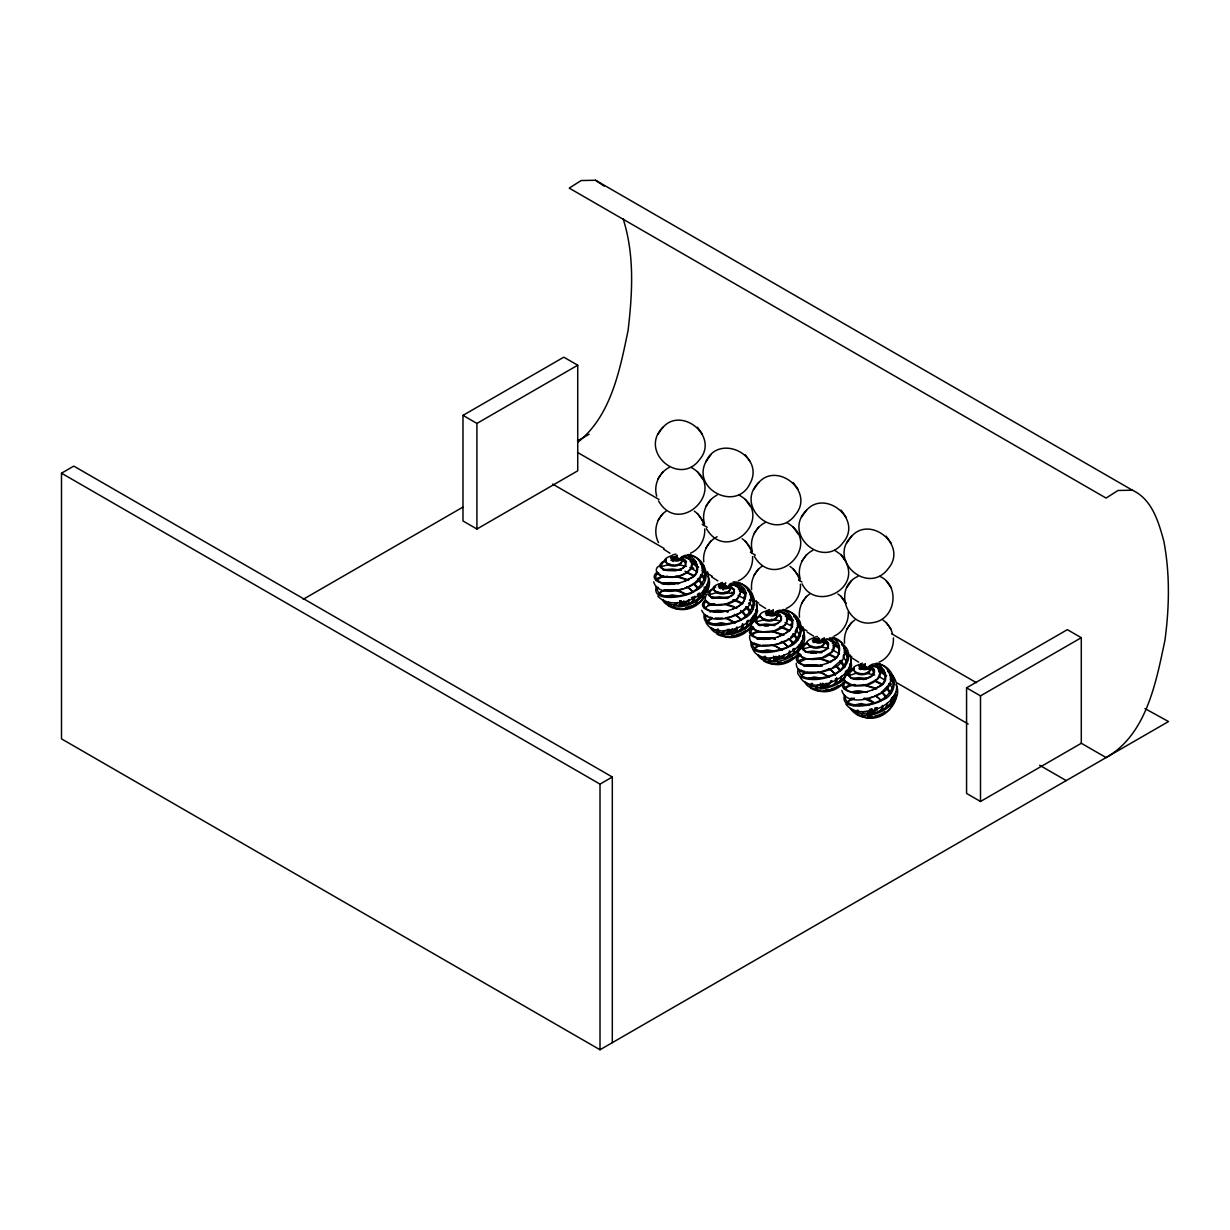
<?xml version="1.0" encoding="UTF-8"?>
<svg xmlns="http://www.w3.org/2000/svg" width="1230" height="1230" viewBox="0 0 1230 1230"><rect width="100%" height="100%" fill="white"/><g stroke="black" fill="none" stroke-linecap="round" stroke-linejoin="round"><path stroke-width="1.5" d="M691.46 565.077L690.676 568.398M879.604 673.702C877.528 684.541 863.06 687.186 853.774 685.418M689.292 570.428C696.211 565.339 689.154 554.592 681.974 558.082A3.552 1.968 1 0 0 681.359 558.758A3.552 2.137 -0.8 0 1 680.759 559.512C675.116 564.678 664.969 555.499 675.993 554.146M779.22 655.529L779.174 657.835L777.668 658.527A3.336 1.86 -1.8 0 1 776.591 658.142A3.336 1.983 1.8 0 0 775.515 657.696L773.27 657.45M872.116 709.172L870.655 711.417A3.336 1.953 -2.2 0 1 869.502 711.786A3.336 1.891 2.1 0 0 868.334 712.078L866.935 713.938M704.698 528.977C705.374 538.94 699.778 549.272 690.445 553.223M752.56 556.606C753.237 566.569 747.64 576.916 738.292 580.852M794.595 649.056L792.658 655.329M800.423 584.235C801.084 594.198 795.487 604.545 786.154 608.496M841.551 676.177L839.613 682.435M848.27 611.864C848.946 621.827 843.35 632.174 834.002 636.125M887.507 702.699L885.554 708.957M893.38 637.909C894.056 647.872 888.46 658.219 879.127 662.171M694.212 596.842L692.136 602.054M882.356 705.451L881.51 708.941L879.235 711.663M707.911 589.001L707.788 584.896M756.127 616.845L756.173 614.108M803.221 642.629L802.929 645.335M848.577 669.381L848.3 671.918M896.055 697.625L896.086 694.889M710.463 628.13C720.18 641.568 745.657 632.558 754.313 620.627M855.834 712.97L858.033 710.233M704.867 593.152L704.19 586.971M847.055 675.255L846.747 670.304M892.995 701.777L892.703 696.841M707.665 583.051C705.482 601.562 678.299 611.279 663.862 601.07M895.794 691.675C893.749 710.187 865.643 720.411 851.744 709.218M736.97 626.9L735.14 630.298L730.666 631.39A3.336 1.86 -1.8 0 1 729.59 631.005A3.336 1.983 1.8 0 0 728.514 630.56L724.885 630.467M876.882 707.681L875.053 711.078L870.579 712.17A3.336 1.86 -1.8 0 1 869.502 711.786A3.336 1.983 1.8 0 0 868.426 711.34L863.568 711.663L862.215 713.954M739.676 593.552L738.907 596.227M786.6 621.35L786.631 619.443M749.624 600.609L749.777 599.517M659.188 594.69L660.618 592.076L665.138 589.831M706.082 622.78C716.198 641.783 763.968 624.394 756.25 600.87M753.083 649.917C763.43 669.289 812.876 650.808 802.744 626.654M800.054 677.038C810.17 696.042 857.94 678.653 850.222 655.113M701.715 610.311C708.465 625.332 734.033 618.659 744.627 610.019C758.249 600.717 747.594 581.575 733.218 581.851M768.75 661.202C781.788 659.787 804.528 653.714 802.698 635.341M815.705 688.308L817.243 686.509M755.789 612.233C752.483 629.791 724.624 639.908 711.663 627.961M759.602 631.62C755.343 631.421 748.132 626.531 752.929 622.18L752.775 616.061M799.9 649.348L800.038 644.443M771.825 612.801L772.625 614.462L775.3 615.2A3.336 1.922 -2.3 0 0 776.591 615.108A3.336 1.907 2.3 0 1 777.883 615.108L781.05 617.014L780.835 620.489M688.692 599.579L686.509 602.746L682.435 603.546A3.336 1.86 -1.8 0 1 681.374 603.161A3.336 1.983 1.8 0 0 680.298 602.715L679.437 602.531M737.385 628.561L736.601 630.513M796.379 628.838L796.625 627.746M843.334 655.944L843.596 654.852M705.805 591.077L706.358 585.987M707.358 591.692L707.696 590.354M754.021 618.921L754.574 613.832M895.824 698.978C891.673 714.246 869.318 722.917 856.234 714.2M662.37 599.794C671.857 618.06 718.766 598.426 707.896 576.071M757.603 654.775C767.366 672.579 811.769 654.422 803.667 632.435M804.558 681.881C811.154 695.135 834.632 687.509 843.995 679.652M850.514 708.403C859.985 726.669 906.91 707.05 896.04 684.695M668.628 602.254L669.197 604.53M809.909 686.048L812.615 683.48M751.207 622.549L751.745 617.998M798.208 649.686L798.762 645.135M726.807 634.157L728.345 632.697A3.552 1.999 2 0 1 729.59 632.389A3.552 2.137 -0.4 0 0 729.698 631.836M662.955 427.225C638.339 451.456 679.667 487.172 699.686 459.466C720.088 435.389 678.391 403.794 660.971 430.008M669.258 467.431C659.019 472.566 653.33 485.174 656.743 496.167M666.122 511.127C656.097 517.784 653.007 532.037 658.511 542.615M705.866 461.788C691.521 489.356 736.324 511.834 749.793 483.959C765.844 455.807 718.827 432.284 705.866 461.788L710.817 454.854M717.105 495.075C706.927 500.21 701.162 512.787 704.59 523.796M717.105 536.741C708.003 541.354 702.499 551.732 703.76 561.849M758.679 482.498C734.049 506.714 775.392 542.43 795.395 514.724C815.798 490.647 774.101 459.051 756.681 485.266M764.968 522.704C754.743 527.824 749.039 540.431 752.452 551.424M761.847 566.384C754.543 571.412 750.577 580.683 751.622 589.477M806.526 510.127C781.911 534.343 823.239 570.059 843.257 542.353C863.66 518.276 821.963 486.68 804.543 512.895M812.83 550.333C802.59 555.453 796.902 568.06 800.299 579.053M809.694 594.013C802.298 598.964 798.47 608.343 799.485 617.106M851.652 536.172C827.021 560.388 868.365 596.104 888.367 568.398C908.77 544.321 867.073 512.726 849.653 538.94M857.94 576.378C832.864 587.387 846.563 627.869 872.639 622.641C895.44 620.028 900.852 585.772 879.865 576.378M854.804 620.058C847.516 625.086 843.534 634.357 844.595 643.152M868.534 667.26C879.158 659.726 892.719 679.114 879.404 685.986M850.407 670.888L851.529 665.245L850.637 659.557M653.714 581.79C657.773 597.104 683.665 591.015 693.935 584.096C708.372 577.101 703.237 556.145 688.077 554.561M841.858 690.414C845.917 705.728 871.793 699.639 882.079 692.721C896.501 685.725 891.366 664.769 876.221 663.17M800.622 647.288L801.576 640.968M847.578 674.409L847.993 673.179M707.496 621.98L712.431 617.952M847.409 702.76L849.3 700.239L854.25 698.21M786.447 622.026L785.909 623.379M783.818 655.052L781.742 657.727L778.529 658.619M830.788 682.158L828.697 684.849L824.623 685.633A3.336 1.86 -1.8 0 1 823.562 685.264A3.336 1.983 1.8 0 0 822.486 684.803L819.764 684.587M877.021 710.371L877.236 707.634M666.076 560.895C665.861 568.122 682.143 567.614 682.081 560.788M854.22 669.52C853.989 676.746 870.287 676.239 870.225 669.412M732.127 629.084L730.743 630.636A3.336 1.953 -2.2 0 1 729.59 631.005A3.336 1.891 2.1 0 0 728.421 631.298L726.976 632.681L727.822 634.08M779.144 656.22L777.76 657.789A3.336 1.953 -2.2 0 1 776.591 658.142A3.336 1.891 2.1 0 0 775.423 658.434L773.977 659.818L774.823 661.217M826.099 683.342L824.715 684.895A3.336 1.953 -2.2 0 1 823.547 685.248A3.336 1.891 2.1 0 0 822.393 685.556L821.01 686.694L821.502 688.108M702.591 595.797L703.529 590.154M836.646 682.927L837.046 678.284M844.779 677.884L845.594 671.088M890.72 704.406L891.55 697.61M673.563 605.929L675.9 604.099M700.347 576.024L700.793 574.933M748.563 603.853L749.009 602.777M796.025 629.914L794.995 632.082M888.475 684.633L888.921 683.557M704.882 593.521L705.39 592.307M753.098 621.365L753.621 620.151M893.011 702.146L894.487 694.612M746.595 626.531L747.517 620.935M818.596 638.124L819.057 639.954L822.178 640.938A3.552 2.06 -2.3 0 0 823.562 640.861A3.552 1.968 1 0 1 824.162 640.169C830.896 636.817 838.153 646.58 832.018 651.854M703.944 596.688C699.209 606.867 685.633 612.186 675.162 608.373M750.331 624.686L750.807 623.625M892.088 705.313C887.291 715.599 872.762 721.503 862.461 716.398M789.368 656.497L790.075 651.162M882.279 710.141L883.125 705.62M688.646 602.223L689.2 599.594M784.11 656.728L783.602 657.65M796.24 663.216C796.24 678.868 824.484 672.887 833.325 667.921C848.346 662.847 848.516 640.615 832.418 637.263M656.928 587.371C656.974 599.933 678.176 596.781 686.463 594.013C699.424 591.353 712.232 574.564 700.347 563.371M697.933 599.533L699.286 593.091M752.145 642.352C752.207 654.913 773.393 651.762 781.696 648.994C794.657 646.334 807.464 629.545 795.564 618.352M799.116 669.458C799.546 682.527 821.717 678.806 830.312 675.501C843.365 672.41 854.22 654.606 841.566 644.551M845.056 695.98C844.749 708.034 864.936 705.451 872.916 703.16C885.262 700.762 899.683 686.463 890.166 673.963M755.128 619.32L757.557 610.987L756.112 603.915M773.885 661.048L775.361 659.834A3.552 1.999 2 0 1 776.591 659.526A3.552 2.137 -0.4 0 0 776.684 658.696L773.301 656.159M820.841 688.154L822.317 686.955A3.552 1.999 2 0 1 823.562 686.632M754.682 648.579L759.433 645.104M738.507 596.919C743.95 591.522 736.447 582.728 730.19 585.926A3.552 1.968 1 0 0 729.59 586.602A3.552 2.137 -0.8 0 1 728.975 587.34C724.854 591.768 713.446 585.311 722.533 582.42M785.524 624.056C790.967 618.659 783.449 609.865 777.206 613.063A3.552 1.968 1 0 0 776.591 613.739A3.552 2.137 -0.8 0 1 775.992 614.493C771.856 618.905 760.463 612.448 769.534 609.557M693.766 602.177L694.858 596.181M699.101 578.146L699.778 577.101M745.641 628.176L746.149 627.377M887.906 685.71L881.31 692.567M751.069 626.746C745.226 635.372 731.696 640.83 722.241 635.326M798.07 653.883C792.428 662.324 780.666 666.691 770.933 663.616M725.1 585.142L725.362 587.125L728.298 588.048A3.336 1.922 -2.3 0 0 729.59 587.971A3.336 1.907 2.3 0 1 730.866 587.955C735.801 588.248 734.864 594.751 731.004 596.12M689.83 569.751L690.86 568.275M739.092 596.12L736.216 599.563M785.063 624.732L786.093 623.256M763.246 658.158L765.66 656.374M857.187 710.171L856.695 711.986L858.156 713.892M749.746 635.464C747.41 652.192 779.466 645.796 787.8 639.969C803.252 633.681 799.469 611.249 783.31 609.527M710.817 499.457L705.866 506.391M758.679 568.767L753.729 575.702M851.652 622.442L846.701 629.376M658.019 434.159L660.31 430.961M658.019 478.762L660.31 475.549M660.971 474.596L662.955 471.828M658.019 520.428L660.31 517.23M660.971 516.277L662.955 513.51M705.866 548.073L708.173 544.859M708.834 543.906L710.817 541.139M753.729 489.417L756.02 486.219M753.729 534.02L756.02 530.807M756.681 529.853L758.679 527.086M801.591 517.046L803.882 513.848M801.591 561.649L803.882 558.451M804.543 557.482L806.526 554.715M801.591 603.33L803.882 600.117M804.543 599.164L806.526 596.396M846.701 543.091L848.992 539.893M846.701 587.694L848.992 584.496M849.653 583.527L851.652 580.76M704.021 614.969C702.376 631.82 734.833 624.609 743.335 618.767C762.154 610.649 754.913 584.342 736.063 582.559M705.559 614.631C703.529 627.577 726.73 624.855 734.694 621.857C748.301 619.274 760.863 601.024 747.594 590.292M751.023 642.106C749.039 658.434 780.404 651.931 788.784 646.811C806.234 640.615 805.204 615.323 787.139 611.003M741.536 630.621L743.12 627.223L743.074 624.025M841.305 660.249L832.741 667.659M704.944 596.735C697.056 607.036 679.437 613.493 668.105 605.575M678.776 605.837L680.129 604.852A3.552 1.999 2 0 1 681.359 604.545A3.552 2.076 -2.2 0 0 682.588 604.145L683.972 600.947L682.527 602.808A3.336 1.953 -2.2 0 1 681.359 603.161A3.336 1.891 2.1 0 0 680.205 603.453L679.068 605.79M684.91 566.476L686.417 561.603L682.742 558.743A3.552 2.045 2.3 0 0 681.359 558.758A3.552 2.06 -2.3 0 1 679.99 558.851L676.438 557.39L677.192 555.222M780.512 620.966L779.712 621.919M738.6 596.842C734.341 607.143 698.102 609.803 706.589 594.474M784.525 625.409L785.601 623.979M746.579 607.036L743.72 609.988M793.581 634.173L790.736 637.125M861.984 713.954L862.814 713.231M843.565 683.034C837.415 689.969 826.867 693.643 817.889 690.722M677.13 557.036L676.915 559.066L680.067 560.219A3.336 1.922 -2.3 0 0 681.359 560.127A3.336 1.845 1 0 1 681.697 559.696M865.259 665.661L865.044 667.675L868.211 668.828A3.336 1.922 -2.3 0 0 869.072 668.812M719.043 583.85C700.854 590.231 730.42 598.503 730.343 587.294A3.552 2.122 1.3 0 0 729.59 586.602A3.552 1.968 -1.4 0 1 728.821 585.972C741.029 579.607 752.391 599.702 738.477 605.975M656.343 586.541C650.762 603.5 688.108 597.057 695.119 590.938C713.923 582.805 706.697 556.498 687.831 554.73M798.531 668.628C793.073 679.99 814.737 680.559 821.717 678.745C834.432 676.823 851.268 667.413 848.423 652.346M844.487 695.165C839.644 711.893 873.93 705.805 881.695 700.454C900.837 693.597 896.747 666.414 877.328 663.723M689.799 569.705C683.25 577.347 671.457 578.884 662.201 576.024M785.032 624.686C779.036 631.805 768.381 633.512 759.663 631.559M831.987 651.808L822.317 657.635L809.079 659.049M876.821 679.698C884.447 674.87 877.851 663.062 870.102 666.706A3.552 1.968 1 0 0 869.502 667.383A3.552 2.137 -0.8 0 1 868.887 668.121C864.767 672.549 853.374 666.091 862.445 663.201M799.884 649.302C794.58 654.637 804.251 659.249 808.771 659.172M717.567 629.084L716.736 630.821L717.782 632.743M716.49 630.667L718.658 629.222M764.583 656.22L763.738 657.973L764.799 659.88M811.539 683.327L810.708 685.079L811.754 686.986M656.128 580.56L661.017 577.516L667.429 576.193M704.344 608.389L708.173 605.775L714.246 604.191M751.361 635.526L755.189 632.912L761.247 631.328M798.316 662.647L806.849 658.65M844.257 689.169L849.146 686.14L855.573 684.803M697.502 580.206L694.381 583.066M658.788 593.26L662.201 591L667.352 589.739M846.917 701.884L854.358 698.517M751.361 626.87C742.889 635.326 728.068 640.261 717.029 634.219M798.362 654.006C789.875 662.463 774.454 667.767 763.646 660.956M739.86 630.406L741.89 627.515L742.382 623.918M786.877 657.543L788.907 654.668L789.399 651.054M833.832 684.664L835.862 681.774L836.354 678.176M736.263 630.913L735.494 631.636M731.496 631.559L732.327 629.207M825.453 685.817L826.283 683.465M689.154 570.397C682.312 576.609 672.118 578.254 663.293 576.332M784.386 625.378L774.085 630.898L762.123 631.928M684.48 566.938L682.096 568.691M872.116 676.008C875.391 673.902 875.637 667.567 870.871 667.367A3.552 2.045 2.3 0 0 869.502 667.367A3.552 2.06 -2.3 0 1 868.119 667.475L864.582 665.999L865.32 663.831M691.644 602.562L690.537 603.453M837.861 686.632L838.629 685.94M883.801 713.154L884.585 712.477M752.929 622.18L754.405 621.073M846.501 675.239C841.028 678.776 846.824 684.803 851.483 684.972M722.963 634.065L722.225 632.881L723.686 632.082M786.493 632.343C800.868 625.532 784.325 604.96 775.73 614.293M706.035 601.024C698.394 608.942 714.83 613.17 720.688 611.74M753.052 628.161C745.565 635.433 760.524 640.107 766.229 638.939M798.501 654.744C790.629 662.032 805.773 667.49 811.739 666.045M845.948 681.804C838.922 687.785 850.899 693.197 856.264 692.505M876.56 679.713L866.996 684.541L855.019 685.571M754.513 647.718L760.371 645.074M801.483 674.84L807.326 672.195M843.165 683.219C834.509 689.999 820.518 694.535 810.601 688.077M746.948 621.273L748.224 620.243M817.304 636.433C807.188 638.601 818.135 646.411 822.947 641.599A3.552 2.137 -0.8 0 0 823.562 640.845A3.552 1.968 -1.4 0 1 822.793 640.23L822.747 638.785L824.377 637.817M825.591 649.932C829.266 648.056 830.066 641.122 824.93 640.83A3.552 2.045 2.3 0 0 823.547 640.845A3.552 2.122 1.3 0 1 824.315 641.553C823.731 653.499 793.904 643.336 814.106 637.878M744.842 630.944L745.811 630.191M791.843 658.081L792.827 657.327M819.626 638.893L818.934 640.938L822.27 642.306A3.336 1.922 -2.3 0 0 823.547 642.214A3.336 1.907 2.3 0 1 824.838 642.214C841.043 655.052 785.232 656.39 807.403 641.999M690.245 578.131C705.436 571.996 690.645 550.041 680.405 559.096M785.478 633.112C799.316 627.392 791.52 607.497 777.929 610.572M832.433 660.233C848.07 654.099 832.095 631.774 822.686 641.414M742.597 610.91L740.122 612.617M697.395 594.413L698.732 593.429M792.612 649.394L793.965 648.41M735.832 599.594L725.777 604.084L715.107 604.791M786.339 658.019L785.171 658.803M867.319 714L868.272 713.477A3.552 1.999 2 0 1 869.502 713.169A3.552 2.076 -2.2 0 0 870.348 712.923M769.58 659.818L770.687 659.219M657.128 572.073C646.995 580.206 665.845 586.264 672.472 583.896M658.588 572.657C649.425 579.438 664.892 585.557 670.996 583.958M705.359 599.917C695.012 608.712 715.445 614.247 722.179 611.633M752.36 627.054C742.228 635.187 761.078 641.245 767.705 638.877M800.776 654.744C792.32 660.218 804.435 667.029 810.324 665.984M845.271 680.697C835.109 688.831 854.02 694.858 860.616 692.521M871.547 676.469L867.873 678.407M655.821 579.269L656.635 578.7M695.596 603.807L696.611 603.1M883.724 712.431L884.754 711.724M689.154 578.869C707.911 573.072 691.291 546.643 680.605 558.128A3.552 1.968 -1.4 0 0 681.359 558.758A3.552 2.122 1.3 0 1 682.127 559.45C681.543 571.397 651.716 561.249 671.918 555.776M786.047 632.897L779.39 636.356M877.298 687.478C896.07 681.681 879.404 655.267 868.734 666.752A3.552 1.968 -1.4 0 0 869.502 667.383A3.552 2.122 1.3 0 1 870.271 668.075C868.857 680.79 839.106 668.643 861.215 664.2M878.958 686.524L874.914 688.831M742.213 633.588L743.074 633.02M800.561 648.717L801.376 648.179M789.214 660.725L790.075 660.156M882.986 713.8L881.234 714.891M708.096 620.105L712.324 618.198M693.182 583.942L687.662 586.987M787.123 639.769L788.415 638.923M578.1 441.985C611.156 415.694 619.889 369.861 628.069 330.516C632.435 293.478 634.695 254.687 623.087 218.709M696.257 602.515L697.502 601.731M742.766 632.312L743.812 631.651M789.768 659.449L790.829 658.788M836.738 686.571L837.784 685.91M681.927 559.496L683.342 558.974M725.808 582.805L724.67 585.219L728.206 586.679A3.552 2.06 -2.3 0 0 729.59 586.602A3.552 2.045 2.3 0 1 730.958 586.572C749.132 602.316 686.894 601.009 715.737 587.064M773.04 611.556L765.752 612.817M778.006 623.256L776.591 624.056M824.976 650.378L823.547 651.177M688.001 579.561L689.646 578.684M737.877 606.528L733.71 608.65M784.878 633.665L778.006 636.863M830.189 661.648C842.489 658.127 843.165 639.385 829.558 637.801M831.849 660.787L827.682 662.909M693.105 606.282L693.997 605.744M853.436 705.267L861.062 703.514L868.918 705.405M880.034 693.397L874.284 696.241M1144.976 708.588L1168.5 721.549L600.009 1049.759L61.5 738.861L61.5 473.196L73.8 466.093L612.309 777.006L612.309 1042.656M462.987 415.371L563.786 357.177L577.731 365.218L577.731 470.813L476.917 529.023L462.987 520.966L462.987 415.371L476.917 423.428L577.731 365.218M303.21 599.302L462.803 507.175M577.5 440.94L589.139 434.221M751.868 633.681L753.821 632.666M798.823 660.802L800.776 659.787M61.5 473.196L600.009 784.11L612.309 777.006M844.764 687.324L845.687 686.801M966.565 687.847L1067.363 629.652L1081.293 637.693L1081.293 743.289L980.495 801.483L966.565 793.442L966.565 687.847L980.495 695.888L1081.293 637.693M660.095 565.585C652.838 568.014 657.204 576.378 663.354 576.363M708.726 594.859L718.12 592.214M755.743 622.011L765.137 619.351M802.698 649.117L812.092 646.473M847.316 674.716L848.223 674.209M854.45 668.167C851.298 668.782 846.04 671.995 848.777 675.685L856.572 673.148M870.732 712.77L872.208 711.125L871.932 709.157M688.416 579.422L685.494 580.821M693.443 605.052L694.535 604.468M735.002 608.051C744.119 605.391 750.946 591.876 741.075 585.864C738.338 583.727 729.113 580.96 728.821 585.972M876.56 688.047L873.623 689.43M881.572 713.677L882.679 713.093M741.321 634.127L739.491 635.034M788.338 661.263L783.71 663.124M834.386 688.846L835.293 688.37M730.328 596.535L728.79 597.288M738.769 613.416L731.204 616.538M785.77 640.553L778.221 643.674M835.17 679.098L836.708 678.299M773.286 609.711L771.548 612.11L775.223 613.832A3.552 2.06 -2.3 0 0 776.591 613.739A3.552 2.045 2.3 0 1 777.96 613.724C795.871 627.469 738.277 630.098 760.448 614.877M760.448 616.553C754.543 617.844 755.989 625.163 761.539 625.47M807.418 643.659C801.499 644.951 802.944 652.269 808.51 652.577M665.861 596.319L672.041 594.905L679.467 596.166M714.092 624.163L721.149 622.734L728.375 624.302M761.093 651.3L767.274 649.886L774.7 651.147M808.064 678.422L814.229 676.992L821.671 678.268M741.659 632.897L735.986 635.034M787.554 660.572L788.676 660.033M834.509 687.693L835.631 687.155M687.124 580.114L684.157 581.375M829.312 662.217L826.345 663.462M880.326 715.383L878.481 716.183M661.371 566.553L669.904 564.37M657.543 578.177L658.588 577.685M691.398 597.734L692.982 596.996M831.326 668.397L820.256 671.934M692.321 605.591L685.51 607.666M879.327 714.692L880.465 714.215M818.011 684.972L816.213 686.571L816.935 688.308M732.373 609.219L733.972 608.604M872.301 689.999L873.884 689.384M777.791 614.154L777.16 614.477A3.336 1.845 1 0 0 776.591 615.108A3.336 1.999 -1 0 1 776.253 615.6M824.746 641.276L824.131 641.583A3.336 1.845 1 0 0 823.547 642.229A3.336 1.999 -1 0 1 823.224 642.706M680.574 569.444L678.868 570.09M853.697 705.543L856.88 704.621M846.717 686.309L847.854 685.879M691.275 607.19L689.4 607.881M833.463 689.292L830.665 690.245M666.183 561.203C660.556 561.803 659.449 569.305 665.491 570.228M714.399 589.047C708.065 589.8 708.157 597.888 714.538 598.334M854.312 669.827C849.961 670.288 847.039 676.362 852.144 678.207M786.416 661.063L784.125 661.863M833.386 688.17L831.096 688.969M830.312 681.128L831.972 680.513M684.341 581.36L679.821 582.82M732.557 609.204L728.037 610.664M826.529 663.447L822.009 664.907M806.388 672.21L802.329 674.655L801.391 677.346M872.47 689.984L867.965 691.445M684.587 588.186L686.14 587.617M727.96 597.626L725.239 598.441M821.932 651.885L820.149 652.454M738.554 635.403L735.786 636.218M777.422 610.71L775.792 611.664L775.823 613.109A3.552 1.968 -1.4 0 0 776.591 613.739A3.552 2.122 1.3 0 1 777.36 614.431C775.961 627.146 746.195 615 768.304 610.557M659.711 577.254L663.6 576.24M707.942 605.099L709.141 604.699M754.943 632.235L757.449 631.497M801.899 659.341L804.405 658.604M778.098 636.879L775.054 637.801M666.322 559.542C640.922 573.349 698.917 573.918 682.65 560.111A3.336 1.907 2.3 0 0 681.359 560.127M710.094 611.802L711.155 611.464M757.111 638.939L760.448 638.078M804.066 666.06L805.127 665.722M724.439 630.59L722.225 632.881M872.716 696.81L869.502 697.764M874.576 708.173L876.267 707.65M878.189 715.137L874.761 716.075M670.519 557.836L677.238 556.852M718.735 585.68L725.454 584.696M877.543 716.49L874.791 717.152M773.178 625.347L774.101 625.071M771.887 657.62L769.365 659.172L769.98 661.202M682.988 588.693L679.729 589.524M849.054 685.479L854.681 684.464M661.755 583.743L666.46 582.897M662.939 583.62L665.23 583.097M709.971 611.587L712.278 611.172M756.988 638.724L761.693 637.878M803.943 665.845L806.234 665.43M866.089 678.975L863.183 679.575M688.477 608.143L684.141 608.788M715.276 624.225L717.843 623.718M762.293 651.377L765.767 650.778M679.913 582.743L676.669 583.497M726.484 611.033L728.129 610.587M773.486 638.17L775.146 637.724M820.441 665.276L822.101 664.846M866.397 691.813L868.057 691.368M729.59 616.983L726.3 617.675M776.591 644.12L773.301 644.812M818.504 637.878L814.229 639.723L814.06 642.644M813.645 639.646L818.135 638.985M859.586 666.168L865.367 665.476M711.171 611.279L713.446 610.926M805.143 665.538L807.418 665.184M852.19 691.952L853.359 691.706M810.063 678.284L813.645 677.838M662.893 569.859L672.41 569.044L681.359 570.243M711.109 597.703L718.92 596.858L727.776 597.703M712.216 598.41L719.55 597.611L727.883 598.41M758.111 624.84L765.921 623.994L774.792 624.84M759.233 625.547L766.567 624.748L774.9 625.547M805.081 651.946L812.876 651.116L821.748 651.946M851.022 678.483L858.832 677.638L867.704 678.483M869.502 709.387L871.194 709.049M734.848 635.295L731.589 635.756M781.85 662.432L777.575 662.955M828.82 689.538L825.561 689.999M678.437 583.097L673.487 583.927M726.669 610.941L723.302 611.587M771.902 638.478L773.67 638.078M818.857 665.584L820.641 665.184M866.581 691.721L863.214 692.367M867.857 698.133L864.552 698.702M677.207 555.637L672.041 557.636L671.626 560.265M725.439 583.466C723.056 583.481 717.474 585.772 720.38 588.663M865.351 664.246C862.784 664.092 857.018 667.029 860.646 669.673M720.134 583.62L722.533 583.266M676.039 570.797L666.322 570.489M805.635 682.22C819.057 694.643 849.561 683.188 849.807 663.8M711.816 604.068L714.768 603.684M807.526 652.392L821.855 652.653M853.466 678.914L866.105 678.899M712.416 611.018L714.692 610.741M725.177 611.233L721.718 611.771M770.303 638.724L772.179 638.37M806.388 665.276L808.648 664.984M817.274 665.83L819.149 665.476M852.329 691.798L854.604 691.521M865.09 691.998L861.63 692.552M678.068 589.831L664.185 589.8M679.683 601.024L681.359 600.763M828.851 690.63L823.547 690.614M771.656 645.074L762.2 645.227M818.611 672.18L807.726 672.149M675.455 583.62L671.903 584.05M768.719 638.908L770.687 638.601M817.642 665.707L812.523 666.199M666.752 570.074L676.285 570.043M670.827 560.127L679.744 560.111M665.507 582.974L667.752 582.759M718.382 586.587L726.161 586.418M719.058 587.955L726.361 587.802M713.738 610.818L715.968 610.603M773.393 610.51C770.964 610.572 764.876 612.11 767.09 615.538M765.383 613.724L773.163 613.555M766.059 615.108L774.977 615.092M760.74 637.955L764.291 637.663M812.354 640.845L820.133 640.676M813.015 642.214L820.333 642.06M807.71 665.076L809.94 664.846M858.971 668.736L866.289 668.582M853.651 691.598L857.202 691.291M669.627 595.874L675.162 595.981M734.018 636.494L730.866 636.556M781.019 663.631L777.206 663.616M872.562 716.429L867.688 716.49M816.228 653.176L810.293 652.992M767.136 639.031L769.196 638.77M816.151 665.876L810.985 666.183M862.092 692.413L856.926 692.721M722.994 618.121L715.184 618.075M873.715 713.907L869.41 712.493A3.336 1.83 0.1 0 1 869.502 711.786A3.336 2.014 -0.2 0 0 869.579 711.002L869.502 710.74M671.595 558.589L677.945 558.574M859.739 667.213L866.074 667.198M666.875 582.836L669.059 582.682M715.091 610.664L717.29 610.51M762.108 637.817L771.179 638.062M809.063 664.923L811.246 664.769M855.019 691.445L858.54 691.26M678.038 602.469L674.778 603.453L674.225 605.652M768.258 626.132L764.276 626.009M1132.369 490.186L595.52 180.241L581.129 180.549L569.244 188.129L1106.078 498.073L1117.978 490.493L1132.369 490.186C1152.11 499.334 1158.476 521.689 1163.795 541C1170.084 573.826 1169.361 607.436 1164.918 640.461C1155.954 682.512 1146.668 734.418 1106.078 757.572L1081.155 743.181M668.274 582.743L670.412 582.651M716.506 610.587L718.628 610.495M810.462 664.83L813.968 664.769M669.704 582.712L671.78 582.666M717.936 610.557L721.395 610.603M764.937 637.693L766.398 637.724M857.848 691.337L859.924 691.291M671.165 582.743L674.563 582.897M719.396 610.572L724.178 610.926M813.368 664.83L822.24 666.091M859.309 691.352L861.308 691.368M775.177 611.91L778.037 612.217M822.132 639.016L825.007 639.323M769.334 660.033L761.816 658.265L758.664 655.098M724.485 592.214L733.019 593.721M771.487 619.351L780.035 620.858M818.442 646.457L828.697 648.471M672.641 582.82L675.947 583.082M767.874 637.801L772.563 638.309M814.844 664.923L820.733 665.861M860.785 691.445L864.09 691.706M774.054 658.788L775.454 659.049A3.552 2.106 1.8 0 1 776.591 659.511A3.552 1.953 0.1 0 0 776.499 660.279L776.745 660.756M774.869 613.724L780.097 614.631M821.825 640.83L827.052 641.753M681.359 557.036L682.804 557.236M677.945 564.539L686.509 566.384M675.055 576.301L688.631 580.36M869.502 665.661L875.406 666.783M866.074 673.148L874.638 675.009M862.799 684.587L875.791 688.17M863.199 684.926L876.759 688.969M769.473 650.839L772.163 651.3M816.443 677.945L819.134 678.407M722.348 610.818L725.562 611.172M870.794 668.736C881.741 676.777 853.851 684.003 848.777 675.685M862.261 691.598L866.842 692.259M674.563 589.846L685.74 594.213M723.517 589.816L722.487 589.616M731.035 585.08L732.511 585.326M867.673 672.303L869.502 672.626M676.346 576.193L687.647 579.561M724.87 604.361L736.847 608.189M714.799 604.929L709.725 603.484M771.871 631.497L783.864 635.341M761.816 632.066L757.434 631.005M818.842 658.604L830.819 662.447M806.634 658.68C816.12 661.11 834.232 657.881 833.294 645.366M852.575 685.202L854.712 685.71M675.608 583.174L678.699 583.635L677.084 583.451M681.359 558.958L684.864 559.665M681.359 560.327L686.309 561.403M729.59 588.171L734.525 589.232M776.591 615.308L781.542 616.384M823.547 642.414L828.497 643.49M869.502 668.936L874.438 670.012M853.682 698.671L851.022 698.133M856.249 679.514L852.867 678.545M770.995 645.027L776.591 646.673L781.65 649.763M817.95 672.134L823.547 673.779L828.605 676.869M864.229 698.163L870.44 700.116L874.822 703.176M863.906 698.671L873.869 702.822M773.255 631.467L782.88 634.542M820.226 658.573L829.835 661.648M683.45 605.252L681.282 603.884A3.336 1.83 0.1 0 1 681.359 603.161A3.336 2.014 -0.2 0 0 681.451 602.393L680.113 600.809M724.286 623.964L725.162 624.163M725.3 611.279L728.268 611.833L726.761 611.602M772.317 638.416L775.284 638.97M865.213 692.06L866.673 692.382M851.421 684.941L853.589 685.51M685.771 557.79L695.965 561.787M677.207 589.77L686.694 594.551M725.162 618.137L734.633 622.626M727.929 604.683L734.356 606.728M875.806 664.8L876.821 665.061M731.42 592.245L733.234 592.706M773.762 638.739L775.192 639.123M865.074 704.944L866.72 705.436M783.064 609.711L785.77 610.51M875.591 664.953L876.852 665.307M804.389 658.112L806.573 658.742M852.513 685.264L846.471 681.881M726.53 617.875L735.417 622.964M773.532 645.012L782.418 650.101M820.487 672.134L829.389 677.207M709.91 616.999L711.109 617.352M758.111 644.489L755.804 643.736M805.081 671.595L802.76 670.842M735.494 586.003L744.196 589.631M782.495 613.14L789.829 615.999M829.466 640.261L836.784 643.106M688.723 556.698L689.999 557.098M830.911 638.785L832.187 639.185M688.677 556.437L689.692 556.76M684.926 571.227L694.643 575.732M732.926 599.687L742.059 603.93M779.943 626.823L789.076 631.067M876.898 667.229L884.109 670.396M820.272 683.265L823.639 685.802M832.741 637.617L841.628 642.414L847.009 648.671M686.355 572.411L693.843 576.086M734.894 599.656L742.859 603.576M828.851 653.914L836.831 657.819M828.543 654.498L836.031 658.173M874.807 680.436L882.771 684.357M874.484 681.02L881.971 684.71M730.82 632.881L729.498 631.713A3.336 1.83 0.1 0 1 729.59 631.005A3.336 2.014 -0.2 0 0 729.667 630.221L728.99 629.145M690.107 561.234L696.687 564.309M738.323 589.062L746.41 593.106M785.324 616.199L793.427 620.243M832.295 643.321L838.875 646.411M878.235 669.843L884.816 672.933M662.386 576.024L660.695 575.24M757.619 631.005L754.543 629.283L752.837 626.531M804.574 658.112L801.514 656.39L799.792 653.653M879.404 666.168L880.665 666.706M691.183 563.079L698.548 567.184M739.399 590.923L745.411 594.075M786.416 618.06L792.412 621.227M833.371 645.181L839.367 648.333M783.602 627.454L789.86 630.713M879.312 671.703L886.676 675.808M689.83 567.599L697.318 571.75M738.046 595.443L744.165 598.641M785.063 622.58L792.551 626.731M832.018 649.686L839.506 653.837M673.317 561.48L672.164 560.818M727.361 629.406L729.682 631.559M692.075 567.461L693.751 568.275M879.573 676.931L885.462 680.375M706.804 615.677L707.757 616.153M753.821 642.813L754.759 643.29M800.776 669.92L801.729 670.412M671.196 605.929L669.566 604.899M669.996 553.223L663.662 549.241M717.859 580.852L711.524 576.87M765.706 608.496L759.371 604.499M813.568 636.125L807.234 632.128M858.678 662.171L852.344 658.173M577.547 452.425L658.988 499.457M702.207 524.395L707.188 527.286M750.408 552.224L755.389 555.099M798.608 580.053L801.929 581.975M891.673 633.788L976.451 682.727M552.639 484.082L664 548.38M707.219 573.318L712.201 576.209M755.404 601.147L758.741 603.069M775.361 612.663L778.682 614.585M801.945 628.023L806.942 630.898M821.901 639.538L825.222 641.46M848.485 654.883L851.806 656.805M896.685 682.712L968.164 723.978M1039.627 765.245L1066.226 780.589M734.402 614.308L737.908 616.691M781.419 641.445L783.925 643.106M828.374 668.567L830.88 670.227M686.494 586.787L687.632 587.433M679.621 601.793L681.359 603.438M824.438 687.001L823.47 685.971A3.336 1.83 0.1 0 1 823.562 685.264A3.336 2.014 -0.2 0 0 823.639 684.48L822.67 683.157M777.483 659.88L776.514 658.865A3.336 1.83 0.1 0 1 776.591 658.142A3.336 2.014 -0.2 0 0 776.684 657.374L776.007 656.297M708.926 603.069L706.558 601.101M790.583 624.133L792.105 625.086M743.566 596.996L745.103 597.949M657.758 587.31L658.588 587.832M834.755 550.333L841.043 554.715L845.994 561.649L841.043 554.715M786.893 522.704C824.577 543.629 775.623 593.121 754.221 556.191M739.046 495.075C776.714 516 727.76 565.493 706.358 528.562M691.183 467.431C728.867 488.372 679.913 537.864 658.511 500.933M817.35 690.476L815.967 689.277M770.395 663.354L769.242 662.463M875.391 695.703L878.743 698.24M735.848 615.277L736.908 615.969M687.247 587.094L689.692 588.863M595.52 180.241L604.176 186.114M793.55 616.368L799.577 621.611M876.836 696.749L877.82 697.471M830.45 669.827L831.88 670.95M783.479 642.721L784.924 643.844M688.246 587.74L690.599 589.616M659.972 574.779L657.973 572.703M882.986 620.058C887.737 623.364 891.335 628.576 892.55 634.25M837.876 594.013L841.043 596.396L845.994 603.33L841.043 596.396M790.029 566.384C794.764 569.69 798.362 574.902 799.577 580.575M742.167 538.755C746.902 542.061 750.515 547.273 751.73 552.947M694.304 511.127C699.055 514.432 702.653 519.644 703.868 525.318M747.902 590.154L751.53 593.321M740.537 610.495L746.287 616.968M831.372 670.519L832.802 671.703M784.417 643.413L785.832 644.597M737.416 616.261L738.83 617.46M882.294 692.229L886 696.134M881.541 692.106L886.2 697.733M836.354 665.707L839.275 668.597M835.585 665.584L840.259 671.211M789.399 638.585L793.104 642.49M788.63 638.478L793.289 644.105M694.166 583.604L697.871 587.51M693.397 583.497L698.071 589.124M878.189 697.764L879.573 699.009M832.249 671.226L833.633 672.487M785.278 644.12L787.415 646.165M738.277 616.983L739.661 618.229M690.045 589.139L691.429 590.4M887.507 671.073L889.352 672.964M886.692 687.37L891.273 693.136M840.736 660.833L845.333 666.614M839.706 661.017L844.564 667.582M793.78 633.727L798.362 639.492M792.75 633.896L797.609 640.476M746.764 606.59L750.654 611.141M745.734 606.759L750.608 613.34M698.548 578.746L703.145 584.511M697.518 578.915L701.838 584.342M890.428 677.054L893.733 680.697M844.487 650.532L847.778 654.176M797.532 623.41L801.699 628.361M750.515 596.273L753.806 599.917M702.299 568.429L705.59 572.073M743.443 612.386L744.427 613.355M878.973 698.486L880.988 700.623M833.017 671.964L834.37 673.287M786.062 644.843L787.938 647.149M739.061 617.706L740.414 619.028M690.83 589.862L692.183 591.2M890.12 675.07L893.487 679.667M844.18 648.533L848.147 654.375M797.209 621.427L799.884 624.809M750.208 594.29L753.575 598.887M703.299 565.477L704.36 566.63M701.992 566.446L705.344 571.043M890.289 678.945L893.826 683.742M890.336 683.065L891.427 684.28M889.09 683.511L892.596 688.231M844.349 652.423L847.87 657.22M843.15 656.974L846.655 661.709M797.394 625.301L801.53 631.39M796.179 629.868L800.299 635.849M702.161 570.32L705.682 575.133M702.207 574.456L704.283 576.901M700.962 574.887L704.452 579.607M886.722 688.569L889.967 692.967M879.665 699.24L880.849 700.793M833.725 672.718L835.616 674.932M739.753 618.459L740.937 620.012M691.537 590.615L692.844 592.014M751.422 599.302L753.191 601.716M750.208 603.853L753.283 608.712M892.488 675.239C911.584 700.593 860.585 724.27 845.902 704.144M745.319 614.339L746.087 615.354M891.104 543.091L886.154 536.172M845.994 517.046L841.043 510.127M891.104 587.694L886.154 580.76M798.132 489.417L793.181 482.498M891.104 629.376L886.154 622.442M750.285 461.788L745.334 454.854M798.132 534.02L793.181 527.086M702.422 434.159L697.471 427.225M750.285 506.391L745.334 499.457M798.132 575.702L793.181 568.767M802.068 583.82C814.906 610.818 858.971 590.6 846.471 563.279M702.422 478.762L697.471 471.828M750.285 548.073L745.334 541.139M702.422 520.428L697.471 513.51M834.355 673.487L835.355 675.039M692.167 591.384L692.705 592.168M681.512 605.775L681.266 605.298A3.552 1.953 0.1 0 1 681.359 604.545A3.552 2.137 -0.4 0 0 681.482 603.991M878.697 670.842L879.419 672.472M800.576 626.024L801.176 627.254M802.467 629.699L803.129 631.052M847.578 649.87L848.054 651.101M707.527 571.673C715.46 596.581 672.687 612.817 657.789 596.12M663.6 600.594L663.37 599.656M700.439 593.829L700.516 594.874M755.835 609.557L755.881 610.895M808.048 643.859C809.847 650.055 824.069 649.502 824.269 642.875A3.336 1.999 1.3 0 0 823.562 642.214L823.547 640.845M761.078 616.737C762.892 622.949 777.114 622.38 777.314 615.769A3.336 1.999 1.3 0 0 776.591 615.108L776.591 613.739M714.077 589.601C715.891 595.812 730.113 595.243 730.297 588.632A3.336 1.999 1.3 0 0 729.59 587.971A3.336 1.845 -1.2 0 1 729.067 587.602M980.495 695.888L980.495 801.483M869.502 667.383L869.502 668.751M869.502 711.786L869.502 713.154A3.552 1.953 0.1 0 0 869.41 713.923M776.591 658.142L776.591 659.526M729.59 586.602L729.59 587.971A3.336 1.999 -1 0 1 729.252 588.447M729.59 631.005L729.59 632.374A3.552 1.953 0.1 0 0 729.467 632.881M681.359 558.758L681.359 560.127A3.336 1.845 -1.2 0 1 680.836 559.758M681.359 603.161L681.359 604.545A3.552 1.999 -1.9 0 0 682.081 604.837M600.009 784.11L600.009 1049.759M476.917 423.428L476.917 529.023M869.625 712.616A3.552 2.137 -0.4 0 1 869.502 713.154A3.552 1.999 -1.9 0 0 870.225 713.462M823.47 687.385A3.552 1.953 0.1 0 1 823.47 686.878M729.59 587.971A3.336 1.845 1 0 1 730.159 587.34"/></g></svg>
